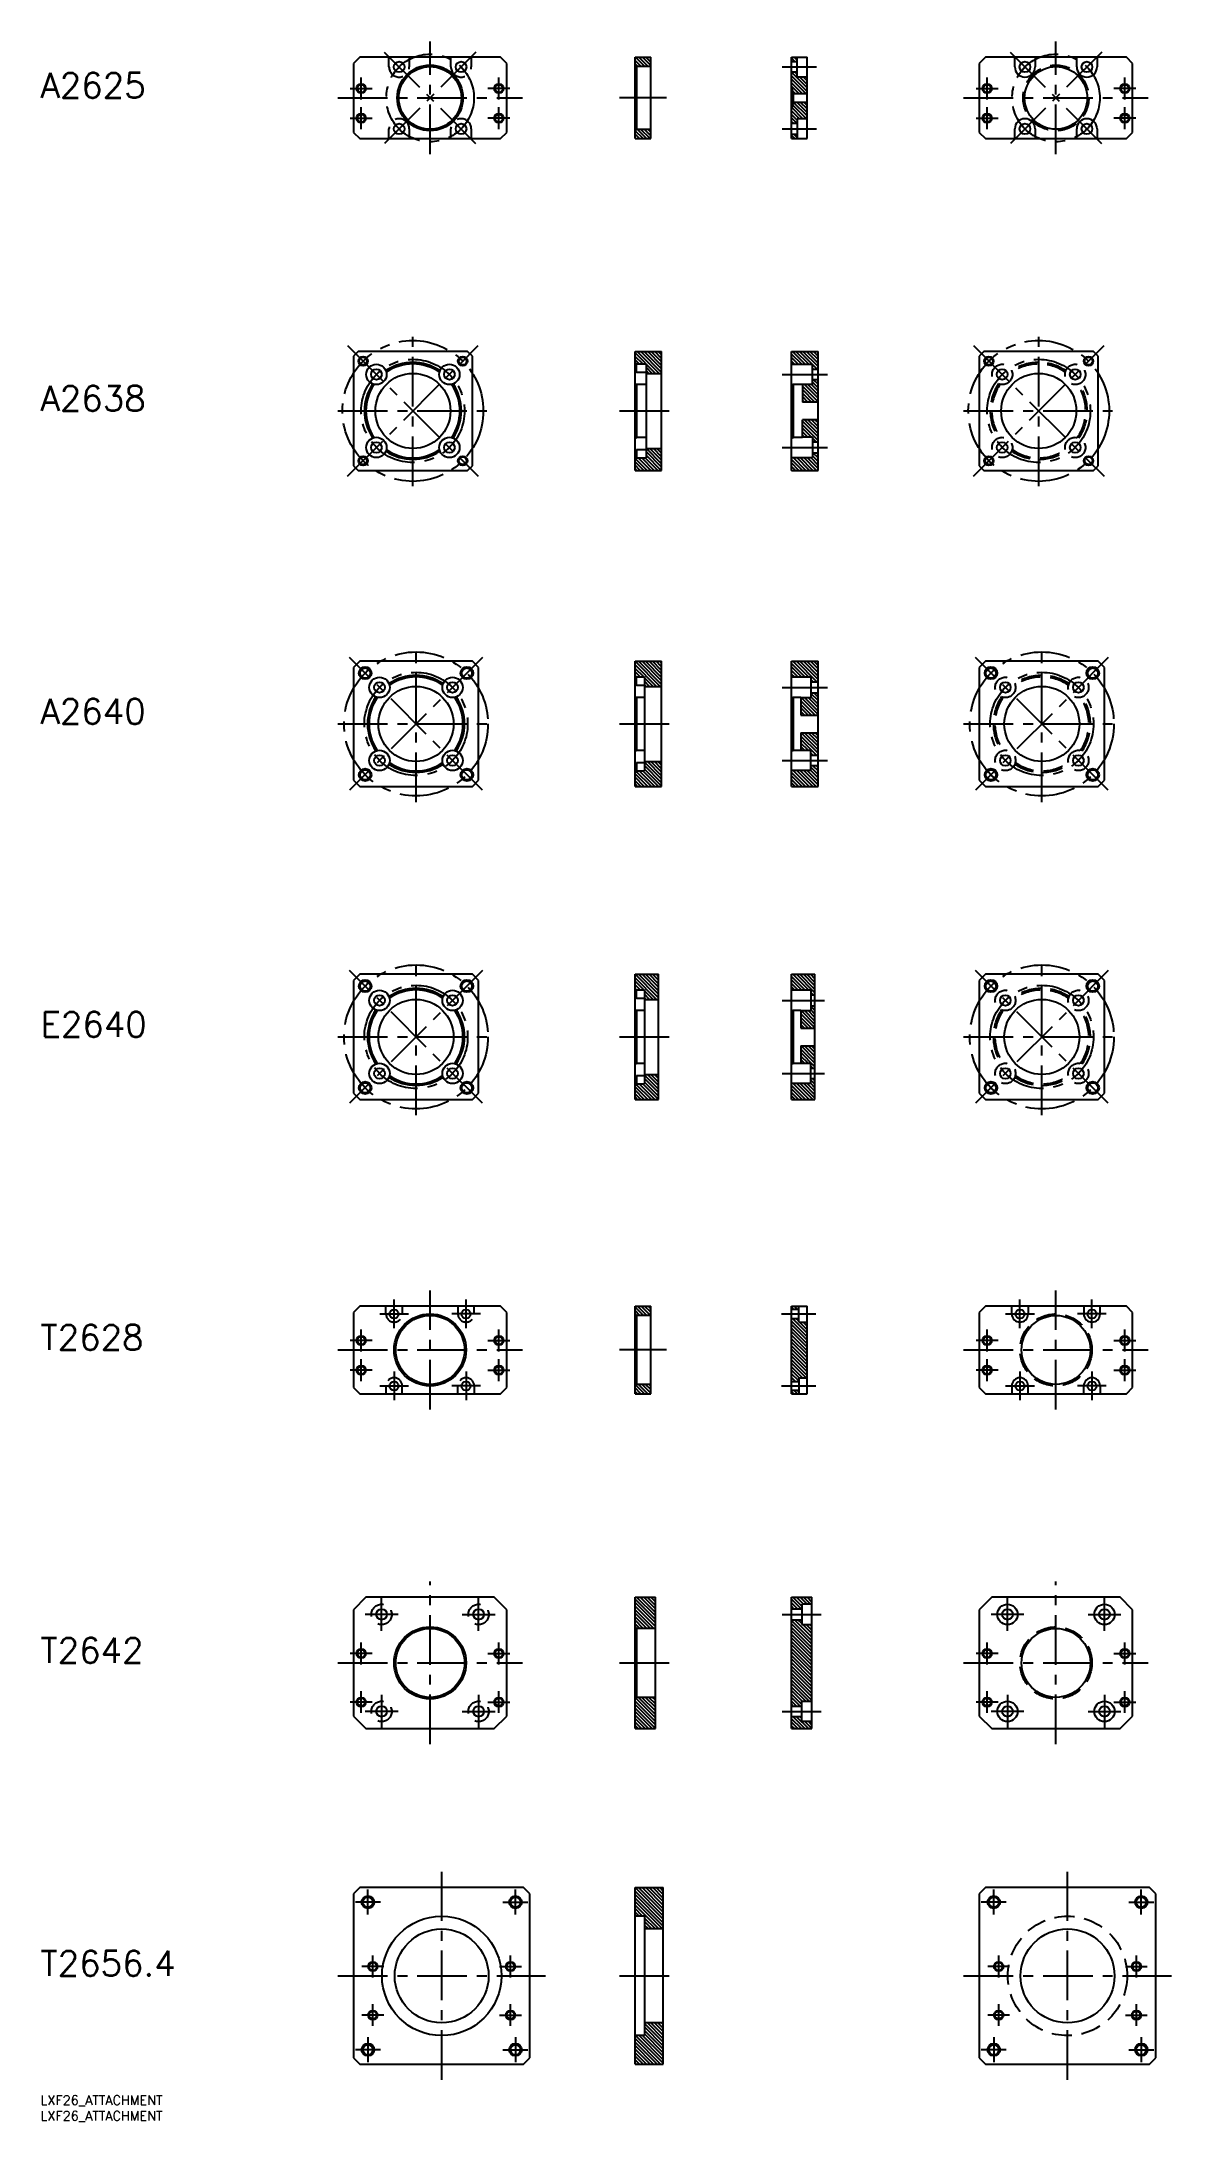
# Model space of a CAD drawing. Extents: x 0 to 361, y -8 to 656.
import ezdxf

# ---------------------------------------------------------------- set-up
doc = ezdxf.new("R2010")
doc.units = 0
doc.header["$LTSCALE"] = 0.5
doc.linetypes.add('CENTER', pattern=[50.8, 31.75, -6.35, 6.35, -6.35])
doc.linetypes.add('DASHED', pattern=[19.05, 12.7, -6.35])
for name, color, linetype in [('MSM_CENTER', 1, 'CENTER'), ('MSM_CONTINUOUS', 7, 'CONTINUOUS'), ('MSM_DASHED', 4, 'DASHED'), ('MSM_NARROW', 5, 'CONTINUOUS'), ('MSM_PART_NUMBER', 7, 'CONTINUOUS')]:
    doc.layers.add(name, color=color, linetype=linetype)
doc.styles.get("Standard").update_dxf_attribs({"font": 'txt.shx', "height": 3, "bigfont": 'bigfont.shx'})

# ---------------------------------------------------------------- blocks, each defined once
blk = doc.blocks.new('*U311')
at = {"layer": 'MSM_PART_NUMBER'}
blk.add_text('LXF26_ATTACHMENT', height=3, dxfattribs=at).set_placement((0, -3))
blk = doc.blocks.new('*U312')
at = {"layer": 'MSM_PART_NUMBER'}
blk.add_text('LXF26_ATTACHMENT', height=3, dxfattribs=at).set_placement((0, -8))

msp = doc.modelspace()

# ---------------------------------------------------------------- linework, layer by layer
at = {"layer": 'MSM_CENTER'}
for p, q in [((139.14, 623.56), (109.86, 652.84)), ((139.14, 652.84), (109.86, 623.56)), ((124.5, 620.2), (124.5, 656.2)), ((339.14, 623.56), (309.86, 652.84)), ((339.14, 652.84), (309.86, 623.56)), ((324.5, 620.2), (324.5, 656.2)), ((102.5, 637.7), (102.5, 644.7)), ((146.5, 637.7), (146.5, 644.7)), ((237, 648.1), (248, 648.1)), ((302.5, 637.7), (302.5, 644.7)), ((346.5, 637.7), (346.5, 644.7)), ((95, 638.2), (154, 638.2)), ((99, 641.2), (106, 641.2)), ((150, 641.2), (143, 641.2)), ((200, 638.2), (185, 638.2)), ((295, 638.2), (354, 638.2)), ((299, 641.2), (306, 641.2)), ((350, 641.2), (343, 641.2)), ((99, 631.7), (106, 631.7)), ((102.5, 628.2), (102.5, 635.2)), ((150, 631.7), (143, 631.7)), ((146.5, 628.2), (146.5, 635.2)), ((299, 631.7), (306, 631.7)), ((302.5, 628.2), (302.5, 635.2)), ((350, 631.7), (343, 631.7)), ((346.5, 628.2), (346.5, 635.2)), ((237, 628.3), (248, 628.3)), ((98.14, 559.06), (139.86, 517.34)), ((98.14, 517.34), (139.86, 559.06)), ((119, 514.2), (119, 562.2)), ((298.14, 559.06), (339.86, 517.34)), ((298.14, 517.34), (339.86, 559.06)), ((319, 514.2), (319, 562.2)), ((237, 549.87), (251.5, 549.87)), ((95, 538.2), (143, 538.2)), ((185, 538.2), (203.5, 538.2)), ((295, 538.2), (343, 538.2)), ((237, 526.53), (251.5, 526.53)), ((141.21, 459.41), (98.79, 416.99)), ((141.21, 416.99), (98.79, 459.41)), ((120, 413.2), (120, 463.2)), ((341.21, 459.41), (298.79, 416.99)), ((341.21, 416.99), (298.79, 459.41)), ((320, 413.2), (320, 463.2)), ((237, 449.87), (251.5, 449.87)), ((95, 438.2), (145, 438.2)), ((185, 438.2), (203.5, 438.2)), ((295, 438.2), (345, 438.2)), ((237, 426.53), (251.5, 426.53)), ((141.21, 359.41), (98.79, 316.99)), ((141.21, 316.99), (98.79, 359.41)), ((120, 313.2), (120, 363.2)), ((341.21, 359.41), (298.79, 316.99)), ((341.21, 316.99), (298.79, 359.41)), ((320, 313.2), (320, 363.2)), ((237, 349.87), (250.5, 349.87)), ((95, 338.2), (145, 338.2)), ((185, 338.2), (202.5, 338.2)), ((295, 338.2), (345, 338.2)), ((237, 326.53), (250.5, 326.53)), ((113, 245.1), (113, 254.3)), ((124.5, 219.2), (124.5, 257.2)), ((136, 245.1), (136, 254.3)), ((313, 245.1), (313, 254.3)), ((324.5, 219.2), (324.5, 257.2)), ((336, 245.1), (336, 254.3)), ((108.4, 249.7), (117.6, 249.7)), ((140.6, 249.7), (131.4, 249.7)), ((236.8, 249.7), (247.8, 249.7)), ((308.4, 249.7), (317.6, 249.7)), ((340.6, 249.7), (331.4, 249.7)), ((106, 241.2), (99, 241.2)), ((102.5, 237.7), (102.5, 244.7)), ((143, 241.2), (150, 241.2)), ((146.5, 237.7), (146.5, 244.7)), ((306, 241.2), (299, 241.2)), ((302.5, 237.7), (302.5, 244.7)), ((343, 241.2), (350, 241.2)), ((346.5, 237.7), (346.5, 244.7)), ((95, 238.2), (154, 238.2)), ((102.5, 228.2), (102.5, 235.2)), ((146.5, 228.2), (146.5, 235.2)), ((200, 238.2), (185, 238.2)), ((295, 238.2), (354, 238.2)), ((302.5, 228.2), (302.5, 235.2)), ((346.5, 228.2), (346.5, 235.2)), ((106, 231.7), (99, 231.7)), ((108.4, 226.7), (117.6, 226.7)), ((113, 231.3), (113, 222.1)), ((140.6, 226.7), (131.4, 226.7)), ((136, 231.3), (136, 222.1)), ((143, 231.7), (150, 231.7)), ((236.8, 226.7), (247.8, 226.7)), ((306, 231.7), (299, 231.7)), ((308.4, 226.7), (317.6, 226.7)), ((313, 231.3), (313, 222.1)), ((340.6, 226.7), (331.4, 226.7)), ((336, 231.3), (336, 222.1)), ((343, 231.7), (350, 231.7)), ((124.5, 112.2), (124.5, 164.2)), ((324.5, 112.2), (324.5, 164.2)), ((114.25, 153.7), (103.75, 153.7)), ((109, 148.45), (109, 158.95)), ((134.75, 153.7), (145.25, 153.7)), ((140, 148.45), (140, 158.95)), ((237, 153.7), (249.5, 153.7)), ((314.25, 153.7), (303.75, 153.7)), ((309, 148.45), (309, 158.95)), ((334.75, 153.7), (345.25, 153.7)), ((340, 148.45), (340, 158.95)), ((106, 141.2), (99, 141.2)), ((102.5, 137.7), (102.5, 144.7)), ((143, 141.2), (150, 141.2)), ((146.5, 137.7), (146.5, 144.7)), ((306, 141.2), (299, 141.2)), ((302.5, 137.7), (302.5, 144.7)), ((343, 141.2), (350, 141.2)), ((346.5, 137.7), (346.5, 144.7)), ((95, 138.2), (154, 138.2)), ((185, 138.2), (201.5, 138.2)), ((295, 138.2), (354, 138.2)), ((102.5, 122.2), (102.5, 129.2)), ((109, 127.95), (109, 117.45)), ((140, 127.95), (140, 117.45)), ((146.5, 122.2), (146.5, 129.2)), ((302.5, 122.2), (302.5, 129.2)), ((309, 127.95), (309, 117.45)), ((340, 127.95), (340, 117.45)), ((346.5, 122.2), (346.5, 129.2)), ((106, 125.7), (99, 125.7)), ((114.25, 122.7), (103.75, 122.7)), ((134.75, 122.7), (145.25, 122.7)), ((143, 125.7), (150, 125.7)), ((237, 122.7), (249.5, 122.7)), ((306, 125.7), (299, 125.7)), ((314.25, 122.7), (303.75, 122.7)), ((334.75, 122.7), (345.25, 122.7)), ((343, 125.7), (350, 125.7)), ((128.2, 5), (128.2, 71.4)), ((328.2, 5), (328.2, 71.4)), ((108.63, 61.77), (100.63, 61.77)), ((104.63, 57.77), (104.63, 65.77)), ((147.77, 61.77), (155.77, 61.77)), ((151.77, 57.77), (151.77, 65.77)), ((308.63, 61.77), (300.63, 61.77)), ((304.63, 57.77), (304.63, 65.77)), ((347.77, 61.77), (355.77, 61.77)), ((351.77, 57.77), (351.77, 65.77)), ((109.7, 41.2), (102.7, 41.2)), ((106.2, 37.7), (106.2, 44.7)), ((146.7, 41.2), (153.7, 41.2)), ((150.2, 37.7), (150.2, 44.7)), ((309.7, 41.2), (302.7, 41.2)), ((306.2, 37.7), (306.2, 44.7)), ((346.7, 41.2), (353.7, 41.2)), ((350.2, 37.7), (350.2, 44.7)), ((95, 38.2), (161.4, 38.2)), ((185, 38.2), (204, 38.2)), ((295, 38.2), (361.4, 38.2)), ((106.2, 22.2), (106.2, 29.2)), ((150.2, 22.2), (150.2, 29.2)), ((306.2, 22.2), (306.2, 29.2)), ((350.2, 22.2), (350.2, 29.2)), ((109.7, 25.7), (102.7, 25.7)), ((146.7, 25.7), (153.7, 25.7)), ((309.7, 25.7), (302.7, 25.7)), ((346.7, 25.7), (353.7, 25.7)), ((108.63, 14.63), (100.63, 14.63)), ((104.63, 18.63), (104.63, 10.63)), ((147.77, 14.63), (155.77, 14.63)), ((151.77, 18.63), (151.77, 10.63)), ((308.63, 14.63), (300.63, 14.63)), ((304.63, 18.63), (304.63, 10.63)), ((347.77, 14.63), (355.77, 14.63)), ((351.77, 18.63), (351.77, 10.63))]:
    msp.add_line(p, q, dxfattribs=at)
for centre, radius in [((124.5, 638.2), 14), ((324.5, 638.2), 14), ((119, 538.2), 22.5), ((319, 538.2), 22.5), ((119, 538.2), 16.5), ((319, 538.2), 16.5), ((120, 438.2), 23), ((320, 438.2), 23), ((120, 438.2), 16.5), ((320, 438.2), 16.5), ((120, 338.2), 23), ((320, 338.2), 23), ((120, 338.2), 16.5), ((320, 338.2), 16.5)]:
    msp.add_circle(centre, radius, dxfattribs=at)
at = {"layer": 'MSM_CONTINUOUS'}
for p, q in [((102, 651.2), (100, 649.2)), ((147, 651.2), (102, 651.2)), ((149, 649.2), (147, 651.2)), ((190, 651.2), (195, 651.2)), ((190, 625.2), (190, 651.2)), ((195, 625.2), (195, 651.2)), ((240, 651.2), (245, 651.2)), ((240, 625.2), (240, 651.2)), ((241.8, 644.85), (241.8, 651.2)), ((245, 625.2), (245, 651.2)), ((302, 651.2), (300, 649.2)), ((347, 651.2), (302, 651.2)), ((311.35, 648.1), (311.35, 651.2)), ((317.85, 651.2), (317.85, 648.1)), ((331.15, 648.1), (331.15, 651.2)), ((337.65, 651.2), (337.65, 648.1)), ((349, 649.2), (347, 651.2)), ((100, 649.2), (100, 627.2)), ((149, 627.2), (149, 649.2)), ((190.5, 648.2), (190, 648.7)), ((195, 648.2), (190.5, 648.2)), ((190.5, 648.2), (190.5, 628.2)), ((240, 649.8), (241.8, 649.8)), ((241.8, 646.4), (240, 646.4)), ((245, 644.85), (241.8, 644.85)), ((300, 649.2), (300, 627.2)), ((349, 627.2), (349, 649.2)), ((240, 641.7), (240.5, 639.61)), ((240.5, 639.61), (240.5, 636.79)), ((240.5, 639.61), (245, 639.61)), ((240.5, 636.79), (240, 634.7)), ((245, 636.79), (240.5, 636.79)), ((241.8, 631.55), (241.8, 625.2)), ((245, 631.55), (241.8, 631.55)), ((100, 627.2), (102, 625.2)), ((102, 625.2), (147, 625.2)), ((147, 625.2), (149, 627.2)), ((190, 627.7), (190.5, 628.2)), ((190, 625.2), (195, 625.2)), ((190.5, 628.2), (195, 628.2)), ((241.8, 630), (240, 630)), ((240, 626.6), (241.8, 626.6)), ((240, 625.2), (245, 625.2)), ((300, 627.2), (302, 625.2)), ((302, 625.2), (347, 625.2)), ((311.35, 625.2), (311.35, 628.3)), ((317.85, 628.3), (317.85, 625.2)), ((331.15, 625.2), (331.15, 628.3)), ((337.65, 628.3), (337.65, 625.2)), ((347, 625.2), (349, 627.2)), ((101.5, 557.2), (100, 555.7)), ((100, 555.7), (100, 520.7)), ((136.5, 557.2), (101.5, 557.2)), ((138, 555.7), (136.5, 557.2)), ((138, 520.7), (138, 555.7)), ((190, 557.2), (198.5, 557.2)), ((190, 519.2), (190, 557.2)), ((190, 553.7), (190.5, 553.2)), ((190.5, 553.2), (193.5, 553.2)), ((190.5, 550.56), (190.5, 553.2)), ((193.5, 553.2), (193.5, 523.2)), ((198.5, 519.2), (198.5, 557.2)), ((240, 557.2), (248.5, 557.2)), ((240, 519.2), (240, 557.2)), ((240, 553.12), (246.7, 553.12)), ((246.7, 546.62), (246.7, 553.12)), ((246.7, 551.57), (248.5, 551.57)), ((248.5, 519.2), (248.5, 557.2)), ((301.5, 557.2), (300, 555.7)), ((300, 555.7), (300, 520.7)), ((336.5, 557.2), (301.5, 557.2)), ((338, 555.7), (336.5, 557.2)), ((338, 520.7), (338, 555.7)), ((190, 551.06), (190.5, 550.56)), ((190, 546.85), (190.5, 546.69)), ((190.5, 550.56), (193.5, 550.56)), ((190.5, 546.69), (190.5, 529.71)), ((193.5, 546.69), (190.5, 546.69)), ((193.5, 550.2), (198.5, 550.2)), ((240, 546.85), (240.5, 546.69)), ((240.5, 546.69), (240.5, 529.71)), ((243.5, 546.69), (240.5, 546.69)), ((243.5, 546.69), (243.5, 541.01)), ((246.7, 546.62), (243.5, 546.62)), ((248.5, 548.17), (246.7, 548.17)), ((248.5, 541.01), (243.5, 541.01)), ((248.5, 535.39), (243.5, 535.39)), ((243.5, 529.71), (243.5, 535.39)), ((190, 529.55), (190.5, 529.71)), ((190, 525.34), (190.5, 525.84)), ((193.5, 529.71), (190.5, 529.71)), ((190.5, 525.84), (190.5, 523.2)), ((190.5, 525.84), (193.5, 525.84)), ((193.5, 526.2), (198.5, 526.2)), ((240, 529.55), (240.5, 529.71)), ((243.5, 529.71), (240.5, 529.71)), ((246.7, 529.78), (243.5, 529.78)), ((246.7, 529.78), (246.7, 523.28)), ((248.5, 528.23), (246.7, 528.23)), ((100, 520.7), (101.5, 519.2)), ((101.5, 519.2), (136.5, 519.2)), ((136.5, 519.2), (138, 520.7)), ((190, 522.7), (190.5, 523.2)), ((190, 519.2), (198.5, 519.2)), ((190.5, 523.2), (193.5, 523.2)), ((240, 523.28), (246.7, 523.28)), ((240, 519.2), (248.5, 519.2)), ((246.7, 524.83), (248.5, 524.83)), ((300, 520.7), (301.5, 519.2)), ((301.5, 519.2), (336.5, 519.2)), ((336.5, 519.2), (338, 520.7)), ((102, 458.2), (100, 456.2)), ((100, 456.2), (100, 420.2)), ((138, 458.2), (102, 458.2)), ((140, 456.2), (138, 458.2)), ((140, 420.2), (140, 456.2)), ((190, 458.2), (198.5, 458.2)), ((190, 418.2), (190, 458.2)), ((190, 453.7), (190.5, 453.2)), ((190.5, 453.2), (193, 453.2)), ((190.5, 450.56), (190.5, 453.2)), ((193, 453.2), (193, 423.2)), ((198.5, 418.2), (198.5, 458.2)), ((240, 458.2), (248.5, 458.2)), ((240, 418.2), (240, 458.2)), ((246.2, 453.12), (240, 453.12)), ((246.2, 453.12), (246.2, 446.62)), ((248.5, 418.2), (248.5, 458.2)), ((302, 458.2), (300, 456.2)), ((300, 456.2), (300, 420.2)), ((338, 458.2), (302, 458.2)), ((340, 456.2), (338, 458.2)), ((340, 420.2), (340, 456.2)), ((190, 451.06), (190.5, 450.56)), ((190, 446.85), (190.5, 446.69)), ((190.5, 450.56), (193, 450.56)), ((190.5, 446.69), (190.5, 429.71)), ((193, 446.69), (190.5, 446.69)), ((193, 450.2), (198.5, 450.2)), ((240, 446.85), (240.5, 446.69)), ((240.5, 446.69), (240.5, 429.71)), ((243, 446.69), (240.5, 446.69)), ((243, 446.69), (243, 441.01)), ((243, 446.62), (246.2, 446.62)), ((248.5, 451.57), (246.2, 451.57)), ((246.2, 448.17), (248.5, 448.17)), ((243, 441.01), (248.5, 441.01)), ((243, 435.39), (248.5, 435.39)), ((243, 435.39), (243, 429.71)), ((190, 429.55), (190.5, 429.71)), ((190, 425.34), (190.5, 425.84)), ((193, 429.71), (190.5, 429.71)), ((190.5, 425.84), (190.5, 423.2)), ((190.5, 425.84), (193, 425.84)), ((193, 426.2), (198.5, 426.2)), ((240, 429.55), (240.5, 429.71)), ((243, 429.71), (240.5, 429.71)), ((243, 429.78), (246.2, 429.78)), ((246.2, 423.28), (246.2, 429.78)), ((246.2, 428.23), (248.5, 428.23)), ((100, 420.2), (102, 418.2)), ((138, 418.2), (140, 420.2)), ((190, 422.7), (190.5, 423.2)), ((190.5, 423.2), (193, 423.2)), ((246.2, 423.28), (240, 423.28)), ((248.5, 424.83), (246.2, 424.83)), ((300, 420.2), (302, 418.2)), ((338, 418.2), (340, 420.2)), ((102, 418.2), (138, 418.2)), ((190, 418.2), (198.5, 418.2)), ((240, 418.2), (248.5, 418.2)), ((302, 418.2), (338, 418.2)), ((102, 358.2), (100, 356.2)), ((100, 356.2), (100, 320.2)), ((138, 358.2), (102, 358.2)), ((140, 356.2), (138, 358.2)), ((140, 320.2), (140, 356.2)), ((190, 358.2), (197.5, 358.2)), ((190, 318.2), (190, 358.2)), ((190, 353.7), (190.5, 353.2)), ((190.5, 353.2), (193, 353.2)), ((190.5, 350.56), (190.5, 353.2)), ((193, 353.2), (193, 323.2)), ((197.5, 318.2), (197.5, 358.2)), ((240, 358.2), (247.5, 358.2)), ((240, 318.2), (240, 358.2)), ((246.2, 353.12), (240, 353.12)), ((246.2, 353.12), (246.2, 346.62)), ((247.5, 318.2), (247.5, 358.2)), ((302, 358.2), (300, 356.2)), ((300, 356.2), (300, 320.2)), ((338, 358.2), (302, 358.2)), ((340, 356.2), (338, 358.2)), ((340, 320.2), (340, 356.2)), ((190, 351.06), (190.5, 350.56)), ((190, 346.85), (190.5, 346.69)), ((190.5, 350.56), (193, 350.56)), ((190.5, 346.69), (190.5, 329.71)), ((193, 346.69), (190.5, 346.69)), ((193, 350.2), (197.5, 350.2)), ((240, 346.85), (240.5, 346.69)), ((240.5, 346.69), (240.5, 329.71)), ((243, 346.69), (240.5, 346.69)), ((243, 346.69), (243, 341.01)), ((243, 346.62), (246.2, 346.62)), ((247.5, 351.57), (246.2, 351.57)), ((246.2, 348.17), (247.5, 348.17)), ((243, 341.01), (247.5, 341.01)), ((243, 335.39), (247.5, 335.39)), ((243, 335.39), (243, 329.71)), ((190, 329.55), (190.5, 329.71)), ((190, 325.34), (190.5, 325.84)), ((193, 329.71), (190.5, 329.71)), ((190.5, 325.84), (190.5, 323.2)), ((190.5, 325.84), (193, 325.84)), ((193, 326.2), (197.5, 326.2)), ((240, 329.55), (240.5, 329.71)), ((243, 329.71), (240.5, 329.71)), ((243, 329.78), (246.2, 329.78)), ((246.2, 323.28), (246.2, 329.78)), ((246.2, 328.23), (247.5, 328.23)), ((100, 320.2), (102, 318.2)), ((138, 318.2), (140, 320.2)), ((190, 322.7), (190.5, 323.2)), ((190.5, 323.2), (193, 323.2)), ((246.2, 323.28), (240, 323.28)), ((247.5, 324.83), (246.2, 324.83)), ((300, 320.2), (302, 318.2)), ((338, 318.2), (340, 320.2)), ((102, 318.2), (138, 318.2)), ((190, 318.2), (197.5, 318.2)), ((240, 318.2), (247.5, 318.2)), ((302, 318.2), (338, 318.2)), ((102, 252.2), (100, 250.2)), ((100, 250.2), (100, 226.2)), ((147, 252.2), (102, 252.2)), ((149, 250.2), (147, 252.2)), ((149, 226.2), (149, 250.2)), ((190, 252.2), (195, 252.2)), ((190, 224.2), (190, 252.2)), ((190.5, 249.2), (190, 249.7)), ((195, 249.2), (190.5, 249.2)), ((190.5, 249.2), (190.5, 227.2)), ((195, 224.2), (195, 252.2)), ((240, 252.2), (245, 252.2)), ((240, 224.2), (240, 252.2)), ((242.3, 251.15), (240, 251.15)), ((240, 248.25), (242.3, 248.25)), ((242.3, 247.1), (242.3, 252.2)), ((242.3, 247.1), (245, 247.1)), ((245, 224.2), (245, 252.2)), ((302, 252.2), (300, 250.2)), ((300, 250.2), (300, 226.2)), ((347, 252.2), (302, 252.2)), ((310.4, 249.7), (310.4, 252.2)), ((315.6, 252.2), (315.6, 249.7)), ((333.4, 252.2), (333.4, 249.7)), ((338.6, 249.7), (338.6, 252.2)), ((349, 250.2), (347, 252.2)), ((349, 226.2), (349, 250.2)), ((100, 226.2), (102, 224.2)), ((147, 224.2), (149, 226.2)), ((190.5, 227.2), (190, 226.7)), ((195, 227.2), (190.5, 227.2)), ((240, 228.15), (242.3, 228.15)), ((242.3, 229.3), (245, 229.3)), ((242.3, 229.3), (242.3, 224.2)), ((300, 226.2), (302, 224.2)), ((310.4, 226.7), (310.4, 224.2)), ((315.6, 224.2), (315.6, 226.7)), ((333.4, 224.2), (333.4, 226.7)), ((338.6, 226.7), (338.6, 224.2)), ((347, 224.2), (349, 226.2)), ((102, 224.2), (147, 224.2)), ((190, 224.2), (195, 224.2)), ((242.3, 225.25), (240, 225.25)), ((240, 224.2), (245, 224.2)), ((302, 224.2), (347, 224.2)), ((104, 159.2), (100, 155.2)), ((100, 155.2), (100, 121.2)), ((145, 159.2), (104, 159.2)), ((149, 155.2), (145, 159.2)), ((149, 121.2), (149, 155.2)), ((190, 117.2), (190, 159.2)), ((190, 159.2), (196.5, 159.2)), ((196.5, 117.2), (196.5, 159.2)), ((240, 117.2), (240, 159.2)), ((240, 159.2), (246.5, 159.2)), ((243.3, 155.4), (240, 155.4)), ((246.5, 156.95), (243.3, 156.95)), ((243.3, 156.95), (243.3, 150.45)), ((246.5, 117.2), (246.5, 159.2)), ((304, 159.2), (300, 155.2)), ((300, 155.2), (300, 121.2)), ((345, 159.2), (304, 159.2)), ((349, 155.2), (345, 159.2)), ((349, 121.2), (349, 155.2)), ((190.5, 149.2), (190, 149.7)), ((196.5, 149.2), (190.5, 149.2)), ((190.5, 149.2), (190.5, 127.2)), ((240, 152), (243.3, 152)), ((243.3, 150.45), (246.5, 150.45)), ((190.5, 127.2), (190, 126.7)), ((196.5, 127.2), (190.5, 127.2)), ((100, 121.2), (104, 117.2)), ((145, 117.2), (149, 121.2)), ((240, 124.4), (243.3, 124.4)), ((243.3, 121), (240, 121)), ((243.3, 125.95), (246.5, 125.95)), ((243.3, 119.45), (243.3, 125.95)), ((300, 121.2), (304, 117.2)), ((345, 117.2), (349, 121.2)), ((104, 117.2), (145, 117.2)), ((190, 117.2), (196.5, 117.2)), ((240, 117.2), (246.5, 117.2)), ((246.5, 119.45), (243.3, 119.45)), ((304, 117.2), (345, 117.2)), ((102, 66.4), (100, 64.4)), ((100, 64.4), (100, 12)), ((154.4, 66.4), (102, 66.4)), ((156.4, 64.4), (154.4, 66.4)), ((156.4, 12), (156.4, 64.4)), ((190, 66.4), (199, 66.4)), ((190, 10), (190, 66.4)), ((199, 10), (199, 66.4)), ((302, 66.4), (300, 64.4)), ((300, 64.4), (300, 12)), ((354.4, 66.4), (302, 66.4)), ((356.4, 64.4), (354.4, 66.4)), ((356.4, 12), (356.4, 64.4)), ((193, 57.27), (190, 57.27)), ((193, 57.27), (193, 19.12)), ((199, 53.2), (193, 53.2)), ((199, 23.2), (193, 23.2)), ((193, 19.12), (190, 19.12)), ((100, 12), (102, 10)), ((102, 10), (154.4, 10)), ((154.4, 10), (156.4, 12)), ((190, 10), (199, 10)), ((300, 12), (302, 10)), ((302, 10), (354.4, 10)), ((354.4, 10), (356.4, 12))]:
    msp.add_line(p, q, dxfattribs=at)
for centre, radius in [((114.6, 648.1), 1.7), ((124.5, 638.2), 10.5), ((124.5, 638.2), 10), ((134.4, 648.1), 1.7), ((314.6, 648.1), 1.7), ((324.5, 638.2), 10), ((334.4, 648.1), 1.7), ((102.5, 641.2), 1.23), ((146.5, 641.2), 1.23), ((302.5, 641.2), 1.23), ((346.5, 641.2), 1.23), ((102.5, 631.7), 1.23), ((146.5, 631.7), 1.23), ((302.5, 631.7), 1.23), ((346.5, 631.7), 1.23), ((114.6, 628.3), 1.7), ((134.4, 628.3), 1.7), ((314.6, 628.3), 1.7), ((334.4, 628.3), 1.7), ((103.09, 554.11), 1.23), ((107.33, 549.87), 3.25), ((107.33, 549.87), 1.7), ((130.67, 549.87), 3.25), ((130.67, 549.87), 1.7), ((134.91, 554.11), 1.23), ((303.09, 554.11), 1.23), ((307.33, 549.87), 1.7), ((330.67, 549.87), 1.7), ((334.91, 554.11), 1.23), ((119, 538.2), 12), ((319, 538.2), 12), ((107.33, 526.53), 3.25), ((107.33, 526.53), 1.7), ((130.67, 526.53), 3.25), ((130.67, 526.53), 1.7), ((307.33, 526.53), 1.7), ((330.67, 526.53), 1.7), ((103.09, 522.29), 1.23), ((134.91, 522.29), 1.23), ((303.09, 522.29), 1.23), ((334.91, 522.29), 1.23), ((103.74, 454.46), 1.62), ((108.33, 449.87), 3.25), ((131.67, 449.87), 3.25), ((136.26, 454.46), 1.62), ((303.74, 454.46), 1.62), ((336.26, 454.46), 1.62), ((108.33, 449.87), 1.7), ((120, 438.2), 12), ((131.67, 449.87), 1.7), ((308.33, 449.87), 1.7), ((320, 438.2), 12), ((331.67, 449.87), 1.7), ((108.33, 426.53), 3.25), ((108.33, 426.53), 1.7), ((131.67, 426.53), 3.25), ((131.67, 426.53), 1.7), ((308.33, 426.53), 1.7), ((331.67, 426.53), 1.7), ((103.74, 421.94), 1.62), ((136.26, 421.94), 1.62), ((303.74, 421.94), 1.62), ((336.26, 421.94), 1.62), ((103.74, 354.46), 1.62), ((108.33, 349.87), 3.25), ((131.67, 349.87), 3.25), ((136.26, 354.46), 1.62), ((303.74, 354.46), 1.62), ((336.26, 354.46), 1.62), ((108.33, 349.87), 1.7), ((120, 338.2), 12), ((131.67, 349.87), 1.7), ((308.33, 349.87), 1.7), ((320, 338.2), 12), ((331.67, 349.87), 1.7), ((108.33, 326.53), 3.25), ((108.33, 326.53), 1.7), ((131.67, 326.53), 3.25), ((131.67, 326.53), 1.7), ((308.33, 326.53), 1.7), ((331.67, 326.53), 1.7), ((103.74, 321.94), 1.62), ((136.26, 321.94), 1.62), ((303.74, 321.94), 1.62), ((336.26, 321.94), 1.62), ((113, 249.7), 1.45), ((124.5, 238.2), 11.5), ((124.5, 238.2), 11), ((136, 249.7), 1.45), ((313, 249.7), 1.45), ((324.5, 238.2), 11), ((336, 249.7), 1.45), ((102.5, 241.2), 1.23), ((146.5, 241.2), 1.23), ((302.5, 241.2), 1.23), ((346.5, 241.2), 1.23), ((102.5, 231.7), 1.23), ((146.5, 231.7), 1.23), ((302.5, 231.7), 1.23), ((346.5, 231.7), 1.23), ((113, 226.7), 1.45), ((136, 226.7), 1.45), ((313, 226.7), 1.45), ((336, 226.7), 1.45), ((109, 153.7), 1.7), ((140, 153.7), 1.7), ((309, 153.7), 3.25), ((309, 153.7), 1.7), ((340, 153.7), 3.25), ((340, 153.7), 1.7), ((124.5, 138.2), 11.5), ((124.5, 138.2), 11), ((324.5, 138.2), 11), ((102.5, 141.2), 1.23), ((146.5, 141.2), 1.23), ((302.5, 141.2), 1.23), ((346.5, 141.2), 1.23), ((102.5, 125.7), 1.23), ((146.5, 125.7), 1.23), ((302.5, 125.7), 1.23), ((346.5, 125.7), 1.23), ((109, 122.7), 1.7), ((140, 122.7), 1.7), ((309, 122.7), 3.25), ((309, 122.7), 1.7), ((340, 122.7), 3.25), ((340, 122.7), 1.7), ((104.63, 61.77), 1.62), ((151.77, 61.77), 1.62), ((304.63, 61.77), 1.62), ((351.77, 61.77), 1.62), ((128.2, 38.2), 19.07), ((128.2, 38.2), 15), ((328.2, 38.2), 15), ((106.2, 41.2), 1.23), ((150.2, 41.2), 1.23), ((306.2, 41.2), 1.23), ((350.2, 41.2), 1.23), ((106.2, 25.7), 1.23), ((150.2, 25.7), 1.23), ((306.2, 25.7), 1.23), ((350.2, 25.7), 1.23), ((104.63, 14.63), 1.62), ((151.77, 14.63), 1.62), ((304.63, 14.63), 1.62), ((351.77, 14.63), 1.62)]:
    msp.add_circle(centre, radius, dxfattribs=at)
for centre, radius, start, end in [((314.6, 648.1), 3.25, 180, 0), ((334.4, 648.1), 3.25, 180, 0), ((314.6, 628.3), 3.25, 0, 180), ((334.4, 628.3), 3.25, 0, 180), ((119, 538.2), 15.5, 56.09633, 123.90367), ((119, 538.2), 15, 55.51503, 124.48497), ((119, 538.2), 15.5, 146.09633, 213.90367), ((119, 538.2), 15, 145.51503, 214.48497), ((119, 538.2), 15, 325.51503, 34.48497), ((119, 538.2), 15.5, 326.09633, 33.90367), ((119, 538.2), 15.5, 236.09633, 303.90367), ((119, 538.2), 15, 235.51503, 304.48497), ((120, 438.2), 15.5, 56.09633, 123.90367), ((120, 438.2), 15, 55.51503, 124.48497), ((120, 438.2), 15.5, 146.09633, 213.90367), ((120, 438.2), 15, 145.51503, 214.48497), ((120, 438.2), 15, 325.51503, 34.48497), ((120, 438.2), 15.5, 326.09633, 33.90367), ((120, 438.2), 15.5, 236.09633, 303.90367), ((120, 438.2), 15, 235.51503, 304.48497), ((120, 338.2), 15.5, 56.09633, 123.90367), ((120, 338.2), 15, 55.51503, 124.48497), ((120, 338.2), 15.5, 146.09633, 213.90367), ((120, 338.2), 15, 145.51503, 214.48497), ((120, 338.2), 15, 325.51503, 34.48497), ((120, 338.2), 15.5, 326.09633, 33.90367), ((120, 338.2), 15, 235.51503, 304.48497), ((120, 338.2), 15.5, 236.09633, 303.90367), ((313, 249.7), 2.6, 180, 0), ((336, 249.7), 2.6, 180, 0), ((313, 226.7), 2.6, 0, 180), ((336, 226.7), 2.6, 0, 180)]:
    msp.add_arc(centre, radius, start, end, dxfattribs=at)
at = {"layer": 'MSM_DASHED'}
for p, q in [((111.35, 648.1), (111.35, 651.2)), ((117.85, 651.2), (117.85, 648.1)), ((131.15, 648.1), (131.15, 651.2)), ((137.65, 651.2), (137.65, 648.1)), ((111.35, 625.2), (111.35, 628.3)), ((117.85, 628.3), (117.85, 625.2)), ((131.15, 625.2), (131.15, 628.3)), ((137.65, 628.3), (137.65, 625.2)), ((110.4, 249.7), (110.4, 252.2)), ((115.6, 252.2), (115.6, 249.7)), ((133.4, 252.2), (133.4, 249.7)), ((138.6, 249.7), (138.6, 252.2)), ((110.4, 226.7), (110.4, 224.2)), ((115.6, 224.2), (115.6, 226.7)), ((133.4, 224.2), (133.4, 226.7)), ((138.6, 226.7), (138.6, 224.2))]:
    msp.add_line(p, q, dxfattribs=at)
for centre, radius in [((324.5, 638.2), 10.5), ((307.33, 549.87), 3.25), ((330.67, 549.87), 3.25), ((307.33, 526.53), 3.25), ((330.67, 526.53), 3.25), ((308.33, 449.87), 3.25), ((331.67, 449.87), 3.25), ((308.33, 426.53), 3.25), ((331.67, 426.53), 3.25), ((308.33, 349.87), 3.25), ((331.67, 349.87), 3.25), ((308.33, 326.53), 3.25), ((331.67, 326.53), 3.25), ((324.5, 238.2), 11.5), ((109, 153.7), 3.25), ((140, 153.7), 3.25), ((324.5, 138.2), 11.5), ((109, 122.7), 3.25), ((140, 122.7), 3.25), ((328.2, 38.2), 19.07)]:
    msp.add_circle(centre, radius, dxfattribs=at)
for centre, radius, start, end in [((114.6, 648.1), 3.25, 180, 0), ((134.4, 648.1), 3.25, 180, 0), ((114.6, 628.3), 3.25, 0, 180), ((134.4, 628.3), 3.25, 0, 180), ((319, 538.2), 15.5, 56.09633, 123.90367), ((319, 538.2), 15, 55.51503, 124.48497), ((319, 538.2), 15.5, 146.09633, 213.90367), ((319, 538.2), 15, 145.51503, 214.48497), ((319, 538.2), 15, 325.51503, 34.48497), ((319, 538.2), 15.5, 326.09633, 33.90367), ((319, 538.2), 15.5, 236.09633, 303.90367), ((319, 538.2), 15, 235.51503, 304.48497), ((320, 438.2), 15.5, 56.09633, 123.90367), ((320, 438.2), 15, 55.51503, 124.48497), ((320, 438.2), 15.5, 146.09633, 213.90367), ((320, 438.2), 15, 145.51503, 214.48497), ((320, 438.2), 15, 325.51503, 34.48497), ((320, 438.2), 15.5, 326.09633, 33.90367), ((320, 438.2), 15.5, 236.09633, 303.90367), ((320, 438.2), 15, 235.51503, 304.48497), ((320, 338.2), 15.5, 56.09633, 123.90367), ((320, 338.2), 15, 55.51503, 124.48497), ((320, 338.2), 15.5, 146.09633, 213.90367), ((320, 338.2), 15, 145.51503, 214.48497), ((320, 338.2), 15, 325.51503, 34.48497), ((320, 338.2), 15.5, 326.09633, 33.90367), ((320, 338.2), 15, 235.51503, 304.48497), ((320, 338.2), 15.5, 236.09633, 303.90367), ((113, 249.7), 2.6, 180, 0), ((136, 249.7), 2.6, 180, 0), ((113, 226.7), 2.6, 0, 180), ((136, 226.7), 2.6, 0, 180)]:
    msp.add_arc(centre, radius, start, end, dxfattribs=at)
at = {"layer": 'MSM_NARROW'}
for p, q in [((193.11, 648.2), (190.11, 651.2)), ((194.23, 648.2), (191.23, 651.2)), ((195, 648.55), (192.35, 651.2)), ((195, 649.68), (193.48, 651.2)), ((195, 650.8), (194.6, 651.2)), ((241.8, 650.23), (240.83, 651.2)), ((191.99, 648.2), (190, 650.19)), ((190.86, 648.2), (190, 649.06)), ((241.11, 649.8), (240, 650.91)), ((245, 640.29), (240, 645.29)), ((245, 641.42), (240.02, 646.4)), ((241.8, 645.74), (241.14, 646.4)), ((245, 642.54), (242.69, 644.85)), ((245, 643.66), (243.81, 644.85)), ((245, 644.78), (244.93, 644.85)), ((244.56, 639.61), (240, 644.17)), ((243.43, 639.61), (240, 643.05)), ((242.31, 639.61), (240, 641.93)), ((241.19, 639.61), (240.28, 640.52)), ((242.52, 631.55), (240, 634.07)), ((241.8, 631.15), (240, 632.95)), ((241.8, 630.02), (240, 631.82)), ((243.64, 631.55), (240.09, 635.1)), ((244.76, 631.55), (240.31, 636)), ((245, 632.44), (240.65, 636.79)), ((245, 633.56), (241.77, 636.79)), ((245, 634.68), (242.9, 636.79)), ((245, 635.8), (244.02, 636.79)), ((191.41, 625.2), (190, 626.61)), ((190.29, 625.2), (190, 625.49)), ((192.54, 625.2), (190.02, 627.72)), ((193.66, 625.2), (190.66, 628.2)), ((194.78, 625.2), (191.78, 628.2)), ((195, 626.1), (192.9, 628.2)), ((195, 627.23), (194.03, 628.2)), ((240.7, 630), (240, 630.7)), ((241.01, 625.2), (240, 626.21)), ((241.8, 625.53), (240.73, 626.6)), ((196.55, 550.2), (190, 556.75)), ((192.43, 553.2), (190, 555.63)), ((191.31, 553.2), (190, 554.51)), ((197.67, 550.2), (190.67, 557.2)), ((198.5, 550.5), (191.8, 557.2)), ((198.5, 551.62), (192.92, 557.2)), ((195.43, 550.2), (193.5, 552.13)), ((198.5, 552.74), (194.04, 557.2)), ((198.5, 553.86), (195.16, 557.2)), ((198.5, 554.99), (196.29, 557.2)), ((198.5, 556.11), (197.41, 557.2)), ((243.25, 553.12), (240, 556.36)), ((242.12, 553.12), (240, 555.24)), ((241, 553.12), (240, 554.12)), ((244.37, 553.12), (240.29, 557.2)), ((245.49, 553.12), (241.41, 557.2)), ((246.61, 553.12), (242.53, 557.2)), ((248.5, 552.35), (243.65, 557.2)), ((248.5, 553.48), (244.78, 557.2)), ((248.5, 554.6), (245.9, 557.2)), ((248.16, 551.57), (246.7, 553.03)), ((247.04, 551.57), (246.7, 551.91)), ((248.5, 555.72), (247.02, 557.2)), ((248.5, 556.84), (248.14, 557.2)), ((194.31, 550.2), (193.5, 551.01)), ((248.5, 541.13), (243.5, 546.13)), ((247.5, 541.01), (243.5, 545.01)), ((248.5, 542.25), (244.13, 546.62)), ((248.5, 543.37), (245.26, 546.62)), ((248.5, 544.5), (246.38, 546.62)), ((248.5, 545.62), (246.7, 547.42)), ((248.5, 546.74), (247.07, 548.17)), ((248.5, 547.86), (248.2, 548.17)), ((246.38, 541.01), (243.5, 543.88)), ((245.25, 541.01), (243.5, 542.76)), ((244.13, 541.01), (243.5, 541.64)), ((248.5, 529.9), (243.5, 534.9)), ((248.5, 528.78), (243.5, 533.78)), ((246.38, 529.78), (243.5, 532.66)), ((248.5, 531.03), (244.13, 535.39)), ((248.5, 532.15), (245.25, 535.39)), ((248.5, 533.27), (246.38, 535.39)), ((248.5, 534.39), (247.5, 535.39)), ((198.5, 520.19), (193.5, 525.19)), ((198.5, 521.31), (193.61, 526.2)), ((198.5, 522.43), (194.73, 526.2)), ((198.5, 523.55), (195.85, 526.2)), ((198.5, 524.68), (196.98, 526.2)), ((198.5, 525.8), (198.1, 526.2)), ((245.25, 529.78), (243.5, 531.54)), ((244.13, 529.78), (243.5, 530.41)), ((247.93, 528.23), (246.7, 529.46)), ((246.8, 528.23), (246.7, 528.34)), ((192.75, 519.2), (190, 521.95)), ((191.63, 519.2), (190, 520.83)), ((190.51, 519.2), (190, 519.71)), ((193.87, 519.2), (190.19, 522.89)), ((195, 519.2), (191, 523.2)), ((196.12, 519.2), (192.12, 523.2)), ((197.24, 519.2), (193.24, 523.2)), ((198.36, 519.2), (193.5, 524.06)), ((243.49, 519.2), (240, 522.69)), ((242.37, 519.2), (240, 521.57)), ((241.24, 519.2), (240, 520.44)), ((240.12, 519.2), (240, 519.32)), ((244.61, 519.2), (240.53, 523.28)), ((245.73, 519.2), (241.65, 523.28)), ((246.86, 519.2), (242.77, 523.28)), ((247.98, 519.2), (243.9, 523.28)), ((248.5, 519.8), (245.02, 523.28)), ((248.5, 520.92), (246.14, 523.28)), ((248.5, 522.05), (246.7, 523.85)), ((248.5, 523.17), (246.84, 524.83)), ((248.5, 524.29), (247.96, 524.83)), ((198, 450.2), (190, 458.2)), ((196.88, 450.2), (190, 457.08)), ((192.76, 453.2), (190, 455.96)), ((191.64, 453.2), (190, 454.84)), ((198.5, 450.83), (191.13, 458.2)), ((198.5, 451.95), (192.25, 458.2)), ((195.76, 450.2), (193, 452.96)), ((198.5, 453.07), (193.37, 458.2)), ((198.5, 454.19), (194.49, 458.2)), ((198.5, 455.32), (195.62, 458.2)), ((198.5, 456.44), (196.74, 458.2)), ((198.5, 457.56), (197.86, 458.2)), ((244.4, 453.12), (240, 457.51)), ((243.27, 453.12), (240, 456.39)), ((242.15, 453.12), (240, 455.27)), ((241.03, 453.12), (240, 454.15)), ((245.52, 453.12), (240.44, 458.2)), ((248.19, 451.57), (241.56, 458.2)), ((248.5, 452.38), (242.68, 458.2)), ((248.5, 453.5), (243.8, 458.2)), ((248.5, 454.63), (244.93, 458.2)), ((248.5, 455.75), (246.05, 458.2)), ((247.07, 451.57), (246.2, 452.44)), ((248.5, 456.87), (247.17, 458.2)), ((248.5, 457.99), (248.29, 458.2)), ((194.64, 450.2), (193, 451.84)), ((193.51, 450.2), (193, 450.71)), ((247.53, 441.01), (243, 445.53)), ((248.5, 441.16), (243.04, 446.62)), ((248.5, 442.28), (244.16, 446.62)), ((248.5, 443.4), (245.28, 446.62)), ((248.5, 445.65), (246.2, 447.95)), ((248.5, 444.52), (246.2, 446.82)), ((248.5, 446.77), (247.1, 448.17)), ((248.5, 447.89), (248.22, 448.17)), ((246.4, 441.01), (243, 444.41)), ((245.28, 441.01), (243, 443.29)), ((244.16, 441.01), (243, 442.17)), ((243.04, 441.01), (243, 441.04)), ((248.5, 428.81), (243, 434.31)), ((247.95, 428.23), (243, 433.19)), ((245.28, 429.78), (243, 432.06)), ((248.5, 429.93), (243.04, 435.39)), ((248.5, 431.05), (244.16, 435.39)), ((248.5, 432.18), (245.28, 435.39)), ((248.5, 433.3), (246.4, 435.39)), ((248.5, 434.42), (247.53, 435.39)), ((198.5, 420.52), (193, 426.02)), ((198.5, 421.64), (193.94, 426.2)), ((198.5, 422.76), (195.06, 426.2)), ((198.5, 423.88), (196.18, 426.2)), ((198.5, 425.01), (197.31, 426.2)), ((198.5, 426.13), (198.43, 426.2)), ((244.16, 429.78), (243, 430.94)), ((243.03, 429.78), (243, 429.82)), ((246.83, 428.23), (246.2, 428.86)), ((194.08, 418.2), (190, 422.28)), ((192.96, 418.2), (190, 421.16)), ((191.84, 418.2), (190, 420.04)), ((190.71, 418.2), (190, 418.91)), ((195.2, 418.2), (190.35, 423.05)), ((196.33, 418.2), (191.33, 423.2)), ((197.45, 418.2), (192.45, 423.2)), ((198.5, 419.39), (193, 424.89)), ((198.5, 418.27), (193, 423.77)), ((244.51, 418.2), (240, 422.71)), ((243.39, 418.2), (240, 421.59)), ((242.27, 418.2), (240, 420.47)), ((241.15, 418.2), (240, 419.35)), ((245.64, 418.2), (240.55, 423.28)), ((246.76, 418.2), (241.68, 423.28)), ((247.88, 418.2), (242.8, 423.28)), ((248.5, 418.71), (243.92, 423.28)), ((248.5, 419.83), (245.04, 423.28)), ((248.5, 420.95), (246.17, 423.28)), ((248.5, 422.07), (246.2, 424.37)), ((248.5, 423.2), (246.86, 424.83)), ((248.5, 424.32), (247.98, 424.83)), ((240.02, 418.2), (240, 418.22)), ((197.5, 350.7), (190, 358.2)), ((196.88, 350.2), (190, 357.08)), ((192.76, 353.2), (190, 355.96)), ((191.64, 353.2), (190, 354.84)), ((197.5, 351.83), (191.13, 358.2)), ((197.5, 352.95), (192.25, 358.2)), ((195.76, 350.2), (193, 352.96)), ((197.5, 354.07), (193.37, 358.2)), ((197.5, 355.19), (194.49, 358.2)), ((197.5, 356.32), (195.62, 358.2)), ((197.5, 357.44), (196.74, 358.2)), ((244.4, 353.12), (240, 357.51)), ((243.27, 353.12), (240, 356.39)), ((242.15, 353.12), (240, 355.27)), ((241.03, 353.12), (240, 354.15)), ((245.52, 353.12), (240.44, 358.2)), ((247.5, 352.26), (241.56, 358.2)), ((247.5, 353.38), (242.68, 358.2)), ((247.5, 354.5), (243.8, 358.2)), ((247.5, 355.63), (244.93, 358.2)), ((247.5, 356.75), (246.05, 358.2)), ((247.07, 351.57), (246.2, 352.44)), ((247.5, 357.87), (247.17, 358.2)), ((194.64, 350.2), (193, 351.84)), ((193.51, 350.2), (193, 350.71)), ((247.53, 341.01), (243, 345.53)), ((247.5, 342.16), (243.04, 346.62)), ((247.5, 343.28), (244.16, 346.62)), ((247.5, 344.4), (245.28, 346.62)), ((247.5, 346.65), (246.2, 347.95)), ((247.5, 345.52), (246.2, 346.82)), ((247.5, 347.77), (247.1, 348.17)), ((246.4, 341.01), (243, 344.41)), ((245.28, 341.01), (243, 343.29)), ((244.16, 341.01), (243, 342.17)), ((243.04, 341.01), (243, 341.04)), ((247.5, 329.81), (243, 334.31)), ((247.5, 328.69), (243, 333.19)), ((247.5, 330.93), (243.04, 335.39)), ((247.5, 332.05), (244.16, 335.39)), ((247.5, 333.18), (245.28, 335.39)), ((247.5, 334.3), (246.4, 335.39)), ((197.5, 321.52), (193, 326.02)), ((197.5, 322.64), (193.94, 326.2)), ((197.5, 323.76), (195.06, 326.2)), ((197.5, 324.88), (196.18, 326.2)), ((197.5, 326.01), (197.31, 326.2)), ((245.28, 329.78), (243, 332.06)), ((244.16, 329.78), (243, 330.94)), ((243.03, 329.78), (243, 329.82)), ((246.83, 328.23), (246.2, 328.86)), ((194.08, 318.2), (190, 322.28)), ((192.96, 318.2), (190, 321.16)), ((191.84, 318.2), (190, 320.04)), ((195.2, 318.2), (190.35, 323.05)), ((196.33, 318.2), (191.33, 323.2)), ((197.45, 318.2), (192.45, 323.2)), ((197.5, 320.39), (193, 324.89)), ((197.5, 319.27), (193, 323.77)), ((244.51, 318.2), (240, 322.71)), ((243.39, 318.2), (240, 321.59)), ((242.27, 318.2), (240, 320.47)), ((241.15, 318.2), (240, 319.35)), ((245.64, 318.2), (240.55, 323.28)), ((246.76, 318.2), (241.68, 323.28)), ((247.5, 318.58), (242.8, 323.28)), ((247.5, 319.71), (243.92, 323.28)), ((247.5, 320.83), (245.04, 323.28)), ((247.5, 321.95), (246.17, 323.28)), ((247.5, 323.07), (246.2, 324.37)), ((247.5, 324.2), (246.86, 324.83)), ((190.71, 318.2), (190, 318.91)), ((240.02, 318.2), (240, 318.22)), ((192.68, 249.2), (190, 251.88)), ((191.56, 249.2), (190, 250.76)), ((193.8, 249.2), (190.8, 252.2)), ((194.92, 249.2), (191.92, 252.2)), ((195, 250.25), (193.05, 252.2)), ((195, 251.37), (194.17, 252.2)), ((240.75, 251.15), (240, 251.9)), ((245, 242.41), (240, 247.41)), ((245, 241.28), (240, 246.28)), ((245, 243.53), (240.28, 248.25)), ((241.87, 251.15), (240.82, 252.2)), ((242.3, 247.35), (241.4, 248.25)), ((242.3, 251.84), (241.94, 252.2)), ((245, 244.65), (242.55, 247.1)), ((245, 245.77), (243.67, 247.1)), ((245, 246.9), (244.8, 247.1)), ((245, 240.16), (240, 245.16)), ((245, 239.04), (240, 244.04)), ((245, 237.92), (240, 242.92)), ((245, 236.79), (240, 241.79)), ((245, 235.67), (240, 240.67)), ((245, 234.55), (240, 239.55)), ((245, 233.43), (240, 238.43)), ((245, 232.3), (240, 237.3)), ((245, 231.18), (240, 236.18)), ((245, 230.06), (240, 235.06)), ((244.64, 229.3), (240, 233.94)), ((243.51, 229.3), (240, 232.81)), ((191.86, 224.2), (190, 226.06)), ((192.98, 224.2), (190.24, 226.94)), ((194.11, 224.2), (191.11, 227.2)), ((195, 224.43), (192.23, 227.2)), ((195, 225.55), (193.35, 227.2)), ((195, 226.67), (194.47, 227.2)), ((242.39, 229.3), (240, 231.69)), ((242.3, 228.27), (240, 230.57)), ((241.29, 228.15), (240, 229.44)), ((240.17, 228.15), (240, 228.32)), ((190.74, 224.2), (190, 224.94)), ((240.75, 224.2), (240, 224.95)), ((241.88, 224.2), (240.83, 225.25)), ((242.3, 224.9), (241.95, 225.25)), ((196.5, 152.08), (190, 158.58)), ((196.5, 150.96), (190, 157.46)), ((196.5, 149.83), (190, 156.33)), ((196.01, 149.2), (190, 155.21)), ((194.89, 149.2), (190, 154.09)), ((193.77, 149.2), (190, 152.97)), ((196.5, 153.2), (190.5, 159.2)), ((196.5, 154.32), (191.62, 159.2)), ((196.5, 155.45), (192.75, 159.2)), ((196.5, 156.57), (193.87, 159.2)), ((196.5, 157.69), (194.99, 159.2)), ((196.5, 158.81), (196.11, 159.2)), ((243.14, 155.4), (240, 158.54)), ((242.02, 155.4), (240, 157.42)), ((240.89, 155.4), (240, 156.29)), ((243.3, 156.36), (240.46, 159.2)), ((243.83, 156.95), (241.58, 159.2)), ((244.96, 156.95), (242.71, 159.2)), ((246.08, 156.95), (243.83, 159.2)), ((246.5, 157.65), (244.95, 159.2)), ((246.5, 158.77), (246.07, 159.2)), ((192.64, 149.2), (190, 151.84)), ((191.52, 149.2), (190, 150.72)), ((246.5, 145.3), (240, 151.8)), ((246.5, 144.18), (240, 150.68)), ((246.5, 143.06), (240, 149.56)), ((246.5, 141.94), (240, 148.44)), ((246.5, 140.81), (240, 147.31)), ((246.5, 139.69), (240, 146.19)), ((246.5, 146.43), (240.93, 152)), ((243.3, 150.75), (242.05, 152)), ((243.3, 151.87), (243.17, 152)), ((246.5, 147.55), (243.6, 150.45)), ((246.5, 148.67), (244.72, 150.45)), ((246.5, 149.79), (245.84, 150.45)), ((246.5, 138.57), (240, 145.07)), ((246.5, 137.44), (240, 143.94)), ((246.5, 136.32), (240, 142.82)), ((246.5, 135.2), (240, 141.7)), ((246.5, 134.08), (240, 140.58)), ((246.5, 132.95), (240, 139.45)), ((246.5, 131.83), (240, 138.33)), ((246.5, 130.71), (240, 137.21)), ((246.5, 129.59), (240, 136.09)), ((246.5, 128.46), (240, 134.96)), ((246.5, 127.34), (240, 133.84)), ((196.5, 120.65), (190.22, 126.92)), ((196.5, 121.77), (191.07, 127.2)), ((196.5, 122.89), (192.19, 127.2)), ((196.5, 124.02), (193.32, 127.2)), ((196.5, 125.14), (194.44, 127.2)), ((196.5, 126.26), (195.56, 127.2)), ((246.5, 126.22), (240, 132.72)), ((245.65, 125.95), (240, 131.6)), ((244.52, 125.95), (240, 130.47)), ((243.4, 125.95), (240, 129.35)), ((243.3, 124.93), (240, 128.23)), ((242.71, 124.4), (240, 127.11)), ((196.5, 119.53), (190, 126.03)), ((196.5, 118.4), (190, 124.9)), ((196.5, 117.28), (190, 123.78)), ((195.46, 117.2), (190, 122.66)), ((194.34, 117.2), (190, 121.54)), ((193.21, 117.2), (190, 120.41)), ((241.58, 124.4), (240, 125.98)), ((240.46, 124.4), (240, 124.86)), ((243.17, 117.2), (240, 120.37)), ((244.29, 117.2), (240.49, 121)), ((245.42, 117.2), (241.62, 121)), ((243.3, 120.44), (242.74, 121)), ((192.09, 117.2), (190, 119.29)), ((190.97, 117.2), (190, 118.17)), ((242.05, 117.2), (240, 119.25)), ((240.93, 117.2), (240, 118.13)), ((246.5, 117.24), (244.29, 119.45)), ((246.5, 118.36), (245.41, 119.45)), ((199, 56.31), (190, 65.31)), ((199, 55.19), (190, 64.19)), ((199, 54.06), (190, 63.06)), ((198.74, 53.2), (190, 61.94)), ((197.62, 53.2), (190, 60.82)), ((199, 57.43), (190.03, 66.4)), ((199, 58.55), (191.15, 66.4)), ((199, 59.68), (192.28, 66.4)), ((199, 60.8), (193.4, 66.4)), ((199, 61.92), (194.52, 66.4)), ((199, 63.04), (195.64, 66.4)), ((199, 64.17), (196.77, 66.4)), ((199, 65.29), (197.89, 66.4)), ((192.42, 57.27), (190, 59.7)), ((191.3, 57.27), (190, 58.57)), ((190.18, 57.27), (190, 57.45)), ((196.5, 53.2), (193, 56.7)), ((195.37, 53.2), (193, 55.57)), ((194.25, 53.2), (193, 54.45)), ((193.13, 53.2), (193, 53.33)), ((199, 17.02), (193, 23.02)), ((199, 15.9), (193, 21.9)), ((199, 14.77), (193, 20.77)), ((199, 18.14), (193.94, 23.2)), ((199, 19.26), (195.06, 23.2)), ((199, 20.39), (196.19, 23.2)), ((199, 21.51), (197.31, 23.2)), ((199, 22.63), (198.43, 23.2)), ((198.16, 10), (190, 18.16)), ((197.04, 10), (190, 17.04)), ((195.92, 10), (190, 15.92)), ((194.79, 10), (190, 14.79)), ((193.67, 10), (190, 13.67)), ((199, 10.28), (190.16, 19.12)), ((199, 11.41), (191.28, 19.12)), ((199, 12.53), (192.4, 19.12)), ((199, 13.65), (193, 19.65)), ((192.55, 10), (190, 12.55)), ((191.43, 10), (190, 11.43)), ((190.3, 10), (190, 10.3))]:
    msp.add_line(p, q, dxfattribs=at)
for centre, radius in [((102.5, 641.2), 1.5), ((146.5, 641.2), 1.5), ((302.5, 641.2), 1.5), ((346.5, 641.2), 1.5), ((102.5, 631.7), 1.5), ((146.5, 631.7), 1.5), ((302.5, 631.7), 1.5), ((346.5, 631.7), 1.5), ((103.09, 554.11), 1.5), ((134.91, 554.11), 1.5), ((303.09, 554.11), 1.5), ((334.91, 554.11), 1.5), ((103.09, 522.29), 1.5), ((134.91, 522.29), 1.5), ((303.09, 522.29), 1.5), ((334.91, 522.29), 1.5), ((103.74, 454.46), 2), ((136.26, 454.46), 2), ((303.74, 454.46), 2), ((336.26, 454.46), 2), ((103.74, 421.94), 2), ((136.26, 421.94), 2), ((303.74, 421.94), 2), ((336.26, 421.94), 2), ((103.74, 354.46), 2), ((136.26, 354.46), 2), ((303.74, 354.46), 2), ((336.26, 354.46), 2), ((103.74, 321.94), 2), ((136.26, 321.94), 2), ((303.74, 321.94), 2), ((336.26, 321.94), 2), ((102.5, 241.2), 1.5), ((146.5, 241.2), 1.5), ((302.5, 241.2), 1.5), ((346.5, 241.2), 1.5), ((102.5, 231.7), 1.5), ((146.5, 231.7), 1.5), ((302.5, 231.7), 1.5), ((346.5, 231.7), 1.5), ((102.5, 141.2), 1.5), ((146.5, 141.2), 1.5), ((302.5, 141.2), 1.5), ((346.5, 141.2), 1.5), ((102.5, 125.7), 1.5), ((146.5, 125.7), 1.5), ((302.5, 125.7), 1.5), ((346.5, 125.7), 1.5), ((104.63, 61.77), 2), ((151.77, 61.77), 2), ((304.63, 61.77), 2), ((351.77, 61.77), 2), ((106.2, 41.2), 1.5), ((150.2, 41.2), 1.5), ((306.2, 41.2), 1.5), ((350.2, 41.2), 1.5), ((106.2, 25.7), 1.5), ((150.2, 25.7), 1.5), ((306.2, 25.7), 1.5), ((350.2, 25.7), 1.5), ((104.63, 14.63), 2), ((151.77, 14.63), 2), ((304.63, 14.63), 2), ((351.77, 14.63), 2)]:
    msp.add_circle(centre, radius, dxfattribs=at)

# ---------------------------------------------------------------- block references
at = {"layer": 'MSM_CONTINUOUS'}
for name in ['*U311', '*U312']:
    msp.add_blockref(name, (0, 0), dxfattribs=at)

# ---------------------------------------------------------------- texts
at = {"layer": 'MSM_PART_NUMBER'}
for s, p in [('A2625', (0, 638.2)), ('A2638', (0, 538.2)), ('A2640', (0, 438.2)), ('E2640', (0, 338.2)), ('T2628', (0, 238.2)), ('T2642', (0, 138.2)), ('T2656.4', (0, 38.2))]:
    msp.add_text(s, height=8, dxfattribs=at).set_placement(p)

doc.saveas('drawing.dxf')
